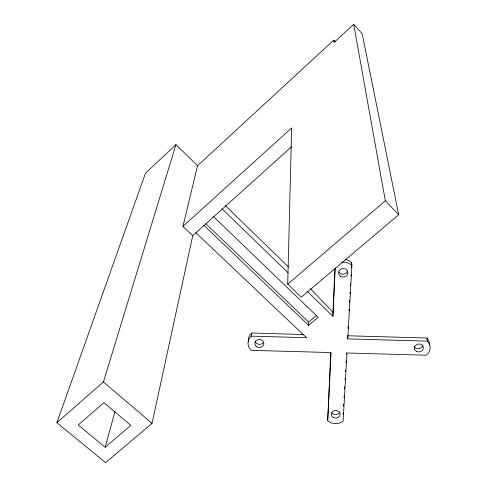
<?xml version="1.0" encoding="UTF-8"?>
<svg xmlns="http://www.w3.org/2000/svg" width="487" height="487" viewBox="0 0 487 487"><rect width="100%" height="100%" fill="white"/><g stroke="black" fill="none" stroke-linecap="round" stroke-linejoin="round"><path stroke-width="0.73" d="M197.552 165.744L333.747 40.147L333.997 42.509L353.702 24.35L362.164 33.743L398.695 214.743L301.24 297.173L287.714 284.134L291.646 127.959L182.954 226.4L192.73 235.647L152.035 423.373L105.594 462.65L56.876 422.722L145.491 173.171L175.959 144.639L197.552 165.744L182.954 226.4M330.77 352.405L327.696 420.695A10.964 9.399 -3 0 0 343.128 421.085L346.975 353.002L426.204 355.206A11.286 9.904 -10.4 0 0 427.489 341.144L426.843 338.021L347.535 335.762L347.773 338.879L427.489 341.144M334.892 268.946L332.871 316.191L307.2 291.323M327.696 420.695L331.069 352.564L251.219 350.342A11.365 10.032 3.7 0 1 251.426 336.146L251.682 333.029L303.535 334.508M332.871 316.191L335.251 268.039M343.091 414.65L343.219 412.392M343.56 406.359L343.682 404.1M344.066 397.313L344.151 395.809M344.534 389.022L344.662 386.763M345.046 379.982L345.131 378.472M345.508 371.691L345.593 370.181M346.02 362.645L346.105 361.135M346.488 354.353L346.574 352.844M347.962 328.232L348.047 326.722M348.936 310.913L349.021 309.403M349.404 302.628L349.532 300.369M349.909 293.588L349.995 292.084M350.378 285.309L350.463 283.799M350.89 276.269L350.975 274.765M351.352 267.99L351.437 266.48M351.523 264.977L351.651 262.718A11.603 10.598 -4.5 0 0 345.119 259.468M347.773 338.879L351.918 265.549L351.651 262.718M105.18 447.243L130.863 425.37L103.932 402.658L78.212 424.974L105.18 447.243L115.054 411.351M56.876 422.722L103.421 381.966L175.959 144.639M192.73 235.647L291.719 146.63M287.714 284.134L385.327 200.766L353.702 24.35M213.385 216.49L318.218 317.354L308.667 325.322L308.63 322.047L316.447 315.515M251.426 336.146L306.567 337.71L195.78 232.664M103.421 381.966L152.035 423.373M203.84 225.256L308.667 325.322M205.782 223.722L308.63 322.047M222.011 208.765L288.091 272.799M225.317 205.575L288.487 266.967M385.327 200.766L398.695 214.743M310.645 288.785L333.017 312.289M333.747 40.147L335.233 41.772M422.777 344.954A4.493 3.945 -10.4 0 1 419.137 348.68A4.493 3.945 -10.4 0 1 414.285 346.695M339.749 411.947A4.365 3.744 -3 0 1 335.963 414.589A4.365 3.744 -3 0 1 331.726 412.647M263.449 342.452A4.523 3.999 3.7 0 1 258.914 344.285A4.523 3.999 3.7 0 1 255.188 341.259M347.456 271.21A4.639 4.237 -4.5 0 1 343.426 274.187A4.639 4.237 -4.5 0 1 338.922 271.965M426.843 338.021A11.225 9.868 -10.4 0 1 429.467 345.143M341.381 262.304A11.664 10.641 -4.5 0 1 351.918 265.549M248.461 341.99A11.304 9.996 3.7 0 1 251.682 333.029M333.394 417.456A4.383 3.762 -3 0 0 340.139 414.376A4.383 3.762 -3 0 0 333.753 410.943A4.383 3.762 -3 0 0 333.394 417.456M256.089 346.227A4.547 4.012 3.7 0 0 263.723 344.656A4.547 4.012 3.7 0 0 258.256 339.573A4.547 4.012 3.7 0 0 256.089 346.227M340.73 276.439A4.663 4.255 -4.5 0 0 347.919 272.982A4.663 4.255 -4.5 0 0 341.137 269.067A4.663 4.255 -4.5 0 0 340.73 276.439M416.367 351.346A4.517 3.963 -10.4 0 0 423.404 348.102A4.517 3.963 -10.4 0 0 416.988 344.455A4.517 3.963 -10.4 0 0 416.367 351.346"/></g></svg>
